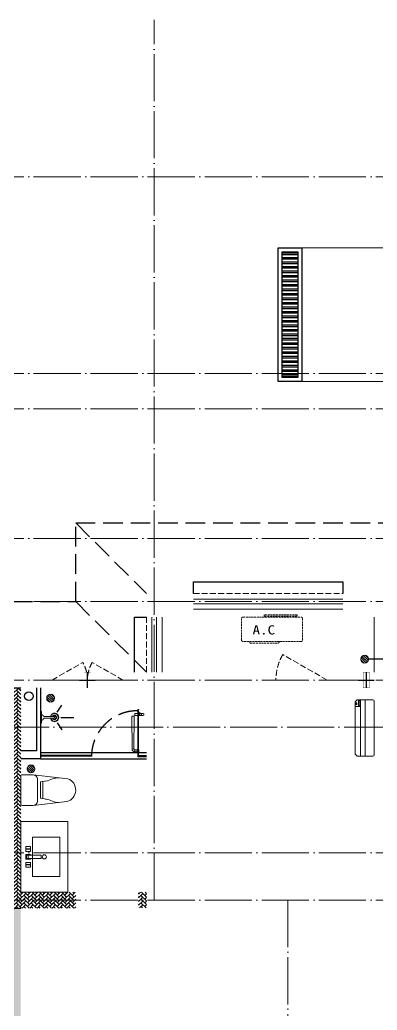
# Model space of a CAD drawing. Extents: x -518115 to 389031, y -231062 to 1628073.
# Drawn here: x 38405 to 42956, y 677557 to 690157 of the extents above; entities that cross this region are included whole.
import ezdxf

# ---------------------------------------------------------------- set-up
doc = ezdxf.new("R2010")
doc.units = 0
doc.header["$LTSCALE"] = 1000
doc.header["$MEASUREMENT"] = 0
doc.linetypes.add('DASH', pattern=[0.35, 0.25, -0.1])
doc.linetypes.add('DOTE', pattern=[2.42, 2, -0.2, 0.02, -0.2])
for name, color, linetype, lineweight in [('DOTE', 19, 'DOTE', 9), ('LVTRY', 1, 'Continuous', 13), ('STAIR', 2, 'Continuous', 18), ('WINDOW', 144, 'Continuous', 15), ('平面-栏杆', 135, 'Continuous', 15), ('平面-看线', 45, 'Continuous', 15), ('平面-空调室内机', 176, 'Continuous', 9), ('平面-空调预留孔', 173, 'Continuous', 15), ('空调', 76, 'Continuous', 13)]:
    doc.layers.add(name, color=color, linetype=linetype, lineweight=lineweight)
for name, color, linetype in [('IP-bath&kitchen-JOHNSON', 4, 'Continuous'), ('P-bath&kitchen-JOHNSON', 4, 'Continuous'), ('VPIPE-中水', 122, 'Continuous'), ('VPIPE-凝结', 150, 'Continuous'), ('保温', 6, 'Continuous'), ('卫生间', 6, 'Continuous'), ('机电标识类', 1, 'Continuous'), ('看线', 251, 'Continuous')]:
    doc.layers.add(name, color=color, linetype=linetype)
doc.styles.add('黑体', font='')
doc.styles.get('黑体').set_extended_font_data('SimHei')
pattern_1 = [(45, (-445516.58, -596748.81), (0, 47.4157523), [100.584, -33.528]), (135, (-445492.87, -596725.102), (3e-15, 47.4157523), [100.584, -33.528])]

# ---------------------------------------------------------------- blocks, each defined once
blk = doc.blocks.new('rrrrrrrrrrrra')
for p, q in [((-112, 459), (-112, 324)), ((253, 484), (-87, 484)), ((278, 324), (278, 459)), ((-112, 324), (-64, -103)), ((-59, 271), (224, 271)), ((278, 324), (228, -116)), ((-21, 232), (-34, 154)), ((191, 200), (-26, 200)), ((186, 232), (-21, 232)), ((186, 232), (199, 154))]:
    blk.add_line(p, q)
for centre, radius, start, end in [((-87, 459), 25, 90, 180), ((253, 459), 25, 0, 90), ((-59, 324), 53.3, 180, 270), ((224, 324), 53.3, 270, 0), ((-323, 210), 294, 333.5369, 351.4828), ((488, 210), 294, 188.5172, 206.4631), ((149, -3), 224, 158.5202, 180), ((16, -3), 224, 0, 21.4798), ((84, -64), 153, 195.0773, 340.1181)]:
    blk.add_arc(centre, radius, start, end)
blk = doc.blocks.new('A$C1E0F638F')
for points in [[(500, 435), (500, 85), (0, 85), (0, 435)], [(270, 30), (230, 30), (230, 195), (270, 195)], [(120, 0), (180, 0), (180, 60), (120, 60)], [(147, 55), (153, 55), (153, 5), (147, 5)], [(230, 30), (270, 30), (270, 10), (230, 10)], [(380, 0), (320, 0), (320, 60), (380, 60)], [(353, 55), (347, 55), (347, 5), (353, 5)]]:
    blk.add_lwpolyline(points, close=True)
blk.add_lwpolyline([(270, 60), (280, 60), (280, 0), (220, 0), (220, 60), (230, 60)])
blk.add_circle((250, 236), 26)
blk = doc.blocks.new('$lvtry$00000171')
for p, q in [((-74, 11), (-11, 74)), ((-70, -27), (27, 70)), ((-53, -53), (53, 53)), ((-27, -70), (70, 27)), ((11, -74), (74, -11))]:
    blk.add_line(p, q)
blk.add_circle((0, 0), 75)
blk.add_point((0, 0))
blk = doc.blocks.new('135')
blk.add_hatch(color=256).paths.add_polyline_path([(5, 2), (4, -1), (-5, 2), (-4, 5)])
for p, q in [((-6, 19), (-3, 19)), ((-3, 19), (-6, 19)), ((-6, 3), (5, -2)), ((-6, 3), (-5, 3)), ((-5, 11), (-5, 31)), ((5, 11), (-5, 11)), ((5, 10), (-5, 10)), ((-5, 3), (-4, 6)), ((-4, 6), (5, 2)), ((0, 0), (0, 39)), ((6, 19), (3, 19)), ((3, 19), (6, 19)), ((4, -1), (5, 2)), ((5, 11), (5, 32)), ((4, -1), (6, -2))]:
    blk.add_line(p, q)
for centre, radius, start, end in [((6, 16), 13.5, 151.0147, 204.8403), ((13, 4), 20.5, 163.0924, 182.0012), ((-6, 4), 1, 184.2275, 248.4661), ((-5, 22), 0.5, 335.7643, 151.0147), ((4, 18), 9.42, 155.7643, 171.9773), ((9, 15), 14.6, 166.278, 198.0953), ((14, 4), 19.5, 163.7443, 182.5269), ((-5, 3), 0.5, 181.9385, 247.2597), ((5, 22), 0.5, 29.8425, 204.574), ((-6, 17), 11.7, 10.475, 24.574), ((-6, 15), 12.4, 338.6449, 16.0476), ((29, 7), 24, 172.9439, 199.2318), ((-6, 16), 13.4, 334.9111, 29.8425), ((26, 6), 20.6, 169.1454, 199.9526), ((6, -1), 1.17, 247.4597, 19.9526), ((6, -1), 0.5, 247.4597, 19.2318)]:
    blk.add_arc(centre, radius, start, end)
blk.add_open_spline([(-5, 31), (-4, 31), (-2, 33), (1, 29), (3, 31), (5, 32)], degree=3, knots=[0, 0, 0, 0, 3.066329, 6.218313, 11.124135, 11.124135, 11.124135, 11.124135])
blk = doc.blocks.new('SDFAWERAWER')
at = {"layer": 'LVTRY', "color": 1}
for p, q in [((593941, -1242210), (593784, -1242595)), ((593965, -1242220), (593807, -1242604)), ((593941, -1242210), (593965, -1242220)), ((593988, -1242191), (593978, -1242214)), ((594007, -1242226), (593978, -1242214)), ((594017, -1242203), (593988, -1242191)), ((594016, -1242220), (594027, -1242193)), ((594016, -1242220), (594022, -1242223)), ((594026, -1242204), (594018, -1242222)), ((594018, -1242222), (594021, -1242220)), ((594025, -1242211), (594021, -1242220)), ((594023, -1242221), (594022, -1242223)), ((594022, -1242223), (594024, -1242222)), ((594023, -1242211), (594030, -1242194)), ((594024, -1242221), (594024, -1242222)), ((594025, -1242211), (594031, -1242197)), ((594027, -1242193), (594033, -1242195)), ((594030, -1242194), (594031, -1242197)), ((594032, -1242197), (594033, -1242195)), ((594033, -1242195), (594034, -1242197)), ((594034, -1242198), (594034, -1242197)), ((594047, -1242201), (594036, -1242229)), ((594036, -1242229), (594039, -1242230)), ((594037, -1242211), (594088, -1242232)), ((594039, -1242230), (594045, -1242214)), ((594039, -1242230), (594042, -1242228)), ((594042, -1242228), (594051, -1242205)), ((594050, -1242202), (594043, -1242218)), ((594047, -1242201), (594050, -1242202)), ((594050, -1242202), (594051, -1242205)), ((594057, -1242246), (594067, -1242223)), ((594028, -1242234), (594078, -1242255)), ((593784, -1242595), (593807, -1242604)), ((593803, -1242641), (593813, -1242618)), ((593803, -1242641), (593833, -1242653)), ((593813, -1242618), (593842, -1242630)), ((593842, -1242630), (593833, -1242653)), ((593834, -1242656), (593833, -1242653)), ((593845, -1242629), (593834, -1242656)), ((593836, -1242657), (593834, -1242656)), ((593848, -1242630), (593836, -1242657)), ((593845, -1242629), (593842, -1242630)), ((593848, -1242630), (593845, -1242629)), ((593847, -1242662), (593858, -1242634)), ((593847, -1242662), (593850, -1242663)), ((593850, -1242663), (593861, -1242635)), ((593852, -1242662), (593862, -1242637)), ((593858, -1242634), (593861, -1242635)), ((593861, -1242635), (593862, -1242637))]:
    blk.add_line(p, q, dxfattribs=at)
blk.add_lwpolyline([(593823, -1242717), (594046, -1242174), (594037, -1242170), (593814, -1242713)], close=True, dxfattribs=at)
blk.add_arc((594075, -1242240), 15.3, 281.7932, 33.7019, dxfattribs=at)
for centre, major_axis, start_param, end_param in [((593974, -1242224), (3.93, 9.6), 0, 1.570796), ((593817, -1242608), (13.5, 33.1), 1.570796, 3.141593), ((593817, -1242608), (3.93, 9.6), 1.570796, 3.141593)]:
    blk.add_ellipse(centre, major_axis=major_axis, ratio=1, start_param=start_param, end_param=end_param, dxfattribs=at)
at = {"layer": 'P-bath&kitchen-JOHNSON', "color": 8, "linetype": 'DASH'}
blk.add_arc((593810, -1242714), 586, 67.5369, 157.1325, dxfattribs=at)
at = {"layer": 'LVTRY', "color": 1, "xscale": -1, "rotation": 157.7329157530927}
blk.add_blockref('135', (594045, -1242162), dxfattribs=at)
blk = doc.blocks.new('A$C5DCB2F21')
at = {"layer": 'IP-bath&kitchen-JOHNSON', "color": 8}
for p, q in [((-68, -213), (-158, -275)), ((68, -213), (158, -275)), ((0, -261), (0, -425))]:
    blk.add_line(p, q, dxfattribs=at)
at = {"layer": 'IP-bath&kitchen-JOHNSON', "color": 250}
for centre, major_axis, ratio, start_param, end_param in [((0, -179), (-51, 0), 0.990052, -1.36297, 4.504563), ((0, -178), (-26.8, 0), 0.994812, -1.167677, 4.309269)]:
    blk.add_ellipse(centre, major_axis=major_axis, ratio=ratio, start_param=start_param, end_param=end_param, dxfattribs=at)
at = {"layer": 'LVTRY', "color": 1}
for p, q in [((74, 0), (-74, 0)), ((-10, -174), (-10, -49)), ((11, -174), (11, -49))]:
    blk.add_line(p, q, dxfattribs=at)
blk.add_lwpolyline([(74, 0), (74, -16), (-74, -16), (-74, 0)], dxfattribs=at)
for points in [[(-26, -31, -0.364142), (-38, -16, -0.020495)], [(-10, -49, 0.214893), (-26, -31, 7.649644)], [(11, -49, -0.21439), (26, -31, -7.649644)], [(26, -31, 0.364142), (38, -16, 0.020495)]]:
    blk.add_lwpolyline(points, format="xyb", dxfattribs=at)
blk.add_arc((0, -174), 10.5, 180, 0, dxfattribs=at)
for centre, major_axis, ratio, start_param, end_param in [((0, -181), (53.6, 0), 0.987577, 1.76809, 7.656688), ((-12, -165), (0, 1.43), 0.85, -1.570796, 4.712389), ((-12, -189), (0, 1.43), 0.85, 4.712389, 10.995574), ((12, -165), (0, 1.43), 0.85, 4.712389, 10.995574), ((12, -189), (0, 1.43), 0.85, 4.712389, 10.995574)]:
    blk.add_ellipse(centre, major_axis=major_axis, ratio=ratio, start_param=start_param, end_param=end_param, dxfattribs=at)
blk = doc.blocks.new('GDGDRGDGRD')
at = {"layer": 'IP-bath&kitchen-JOHNSON'}
for p, q in [((490533, 524228), (491883, 524228)), ((490533, 524193), (491183, 524193)), ((490533, 524183), (491183, 524183)), ((491183, 524183), (491183, 524193)), ((491883, 524183), (491783, 524183)), ((491783, 524173), (491783, 524183)), ((491883, 524173), (491783, 524173)), ((490533, 524148), (491883, 524148))]:
    blk.add_line(p, q, dxfattribs=at)
at = {"layer": 'IP-bath&kitchen-JOHNSON', "color": 8}
for points in [[(490533, 525048), (490533, 524148), (490283, 524148)], [(490483, 525048), (490483, 524248), (490283, 524248)]]:
    blk.add_lwpolyline(points, dxfattribs=at)
at = {"layer": 'LVTRY', "color": 1}
blk.add_lwpolyline([(490883, 522448), (490283, 522448), (490283, 523348), (490883, 523348)], close=True, dxfattribs=at)
at = {"layer": 'IP-bath&kitchen-JOHNSON'}
for name, p, rotation in [('A$C5DCB2F21', (490533, 524673), 90.008488524447), ('SDFAWERAWER', (-528536, 1449334), 22.25976934310711)]:
    blk.add_blockref(name, p, dxfattribs=dict(at, rotation=rotation))
at = {"layer": 'LVTRY', "xscale": -0.6666666667107826, "yscale": 0.6666666667107826}
for p in [(490663, 524918), (490413, 524018)]:
    blk.add_blockref('$lvtry$00000171', p, dxfattribs=at)
at = {"layer": 'LVTRY', "color": 1, "extrusion": (0, 0, -1), "xscale": -1, "zscale": -1, "rotation": 270}
blk.add_blockref('rrrrrrrrrrrra', (-490766, 523666), dxfattribs=at)
at = {"layer": 'LVTRY', "color": 1, "xscale": -1, "rotation": 270}
blk.add_blockref('A$C1E0F638F', (490347, 522649), dxfattribs=at)
blk = doc.blocks.new('GDFGDGRD')
at = {"layer": '保温', "linetype": 'ByBlock', "ltscale": 10}
h = blk.add_hatch(dxfattribs=at)
h.set_pattern_fill('AR-HBONE', color=251, scale=55)
h.set_pattern_definition([(45, (0, 0), (0, 47.4157523), [100.584, -33.528]), (135, (23.708, 23.708), (3e-15, 47.4157523), [100.584, -33.528])])
h.paths.add_polyline_path([(443916, 370024), (443916, 370224), (444016, 370224), (444016, 370024)])
blk = doc.blocks.new('A$C001338C2')
for p, q in [((0, 249), (0, 22)), ((845, 304), (55, 304)), ((109, 215), (109, 304)), ((900, 22), (900, 249)), ((22, 0), (878, 0))]:
    blk.add_line(p, q)
at = {"lineweight": 5}
for p, q in [((900, 215), (0, 215)), ((900, 143), (0, 143))]:
    blk.add_line(p, q, dxfattribs=at)
for points in [[(89, 226), (22, 226, -0.414214), (17, 232), (17, 243, -0.414214), (22, 249), (89, 249, -0.414214), (95, 243), (95, 232, -0.414214)], [(73, 275), (57, 275, -0.414214), (51, 281), (51, 283, -0.414214), (57, 289), (73, 289, -0.414214), (79, 283), (79, 281, -0.414214)]]:
    blk.add_lwpolyline(points, format="xyb", close=True)
for centre, radius, start, end in [((55, 249), 55, 90, 180), ((845, 249), 55, 360, 90), ((22, 22), 22, 180, 270), ((878, 22), 22, 270, 360)]:
    blk.add_arc(centre, radius, start, end)
blk = doc.blocks.new('dongkong')
blk.add_wipeout([(-603756, 210771), (-603756, 210571), (-603836, 210571), (-603836, 210771)])
at = {"layer": '机电标识类', "color": 250, "linetype": 'DASH', "ltscale": 400}
for p, q in [((-603796, 210771), (-603796, 210571)), ((-603896, 210671), (-603696, 210671))]:
    blk.add_line(p, q, dxfattribs=at)
at = {"layer": '空调', "color": 6, "linetype": 'DASH', "const_width": 2}
blk.add_lwpolyline([(-603756, 210771), (-603756, 210571), (-603836, 210571), (-603836, 210771)], close=True, dxfattribs=at)
blk = doc.blocks.new('HFHFTHFD')
at = {"layer": 'DOTE', "linetype": 'DOTE', "ltscale": 0.3}
for p, q in [((447417, 601749), (447417, 612949)), ((472617, 610949), (418617, 610949)), ((472617, 608449), (418617, 608449)), ((472617, 607999), (418617, 607999)), ((472617, 606349), (418617, 606349)), ((472617, 605549), (418617, 605549)), ((472617, 604549), (418617, 604549)), ((418617, 603949), (472617, 603949)), ((472617, 602349), (418617, 602349)), ((472617, 601749), (418617, 601749)), ((449117, 601749), (449117, 593449))]:
    blk.add_line(p, q, dxfattribs=at)
blk = doc.blocks.new('A$C718F517F')
at = {"layer": '保温', "linetype": 'ByBlock', "ltscale": 10}
h = blk.add_hatch(dxfattribs=at)
h.set_pattern_fill('AR-HBONE', color=251, scale=55)
h.set_pattern_definition(pattern_1)
edge = h.paths.add_edge_path()
edge.add_line((200, 5100), (200, 7700))
edge.add_line((200, 7700), (0, 7700))
edge.add_line((0, 7700), (0, 5100))
edge.add_line((0, 5100), (200, 5100))
h = blk.add_hatch(dxfattribs=at)
h.set_pattern_fill('AR-HBONE', color=251, scale=55)
h.set_pattern_definition(pattern_1)
edge = h.paths.add_edge_path()
edge.add_line((900, 4900), (900, 5100))
edge.add_line((900, 5100), (-700, 5100))
edge.add_line((-700, 5100), (-700, 4900))
edge.add_line((-700, 4900), (900, 4900))
at = {"layer": '保温', "linetype": 'Continuous', "ltscale": 10}
h = blk.add_hatch(dxfattribs=at)
h.set_pattern_fill('HEX', color=251, scale=10, angle=90, style=0)
h.set_pattern_definition([(90, (-503782.47, -516048.461), (-16.49778, 1e-15), [9.525, -19.05]), (210, (-503782.47, -516048.461), (8.24889, -14.2874966), [9.525, -19.05]), (150, (-503782.47, -516038.936), (-8.24889, -14.2874966), [9.525, -19.05])])
h.paths.add_polyline_path([(0, 0), (200, 0), (200, 4900), (0, 4900)])
at = {"layer": '保温', "color": 251, "linetype": 'ByBlock', "ltscale": 10}
for p, q in [((0, 7700), (200, 7700)), ((0, 4900), (200, 4900)), ((0, 0), (200, 0))]:
    blk.add_line(p, q, dxfattribs=at)
blk = doc.blocks.new('A$C148B7D8E')
at = {"layer": '卫生间', "color": 159, "linetype": 'DASH', "true_color": 0x22346e}
for p, q in [((24300, 10000), (23400, 9100)), ((24300, 9000), (23400, 8100))]:
    blk.add_line(p, q, dxfattribs=at)
blk.add_lwpolyline([(25100, 9000), (24300, 9000), (24300, 10000), (17900, 10000), (17900, 10800), (16100, 10800), (16100, 11800)], dxfattribs=at)
blk = doc.blocks.new('gsergvr')
at = {"layer": '平面-空调预留孔', "linetype": 'DASH', "ltscale": 0.1}
for p, q in [((34075, 17176), (34075, 17166)), ((34085, 17156), (34438, 17156)), ((34448, 17166), (34448, 17176))]:
    blk.add_line(p, q, dxfattribs=at)
blk.add_lwpolyline([(34679, 17515), (34260, 17515), (34260, 17500), (34679, 17500)], close=True, dxfattribs=at)
blk.add_lwpolyline([(34729, 17176), (33989, 17176, -0.414214), (33969, 17196), (33969, 17466, -0.414214), (33989, 17486), (34729, 17486, -0.414214), (34749, 17466), (34749, 17196, -0.414214)], format="xyb", close=True, dxfattribs=at)
for centre, start, end in [((34085, 17166), 180, 270), ((34438, 17166), 270, 0)]:
    blk.add_arc(centre, 10, start, end, dxfattribs=at)
at = {"layer": '平面-空调预留孔', "color": 251, "linetype": 'DASH', "ltscale": 0.1, "true_color": 0x636466, "style": '黑体', "width": 1.2}
blk.add_text('A.C', height=117, dxfattribs=at).set_placement((34111, 17265))
blk = doc.blocks.new('rtyryrtyeeretee')
at = {"layer": '平面-空调预留孔'}
blk.add_blockref('gsergvr', (635673, 326706), dxfattribs=at)
blk = doc.blocks.new('A$C787F6C08')
h = blk.add_hatch()
h.set_pattern_fill('ANSI32', color=246, scale=12, angle=135)
h.set_pattern_definition([(180, (0, 0), (-4e-15, -57.15), []), (180, (-19.05, 19.05), (-4e-15, -57.15), [])])
h.paths.add_polyline_path([(50, -1650), (250, -1650), (250, -50), (50, -50)])
at = {"color": 246}
for points in [[(0, 0), (300, 0), (300, -1700), (0, -1700)], [(50, -50), (250, -50), (250, -1650), (50, -1650)]]:
    blk.add_lwpolyline(points, close=True, dxfattribs=at)

msp = doc.modelspace()

# ---------------------------------------------------------------- linework, layer by layer
at = {"layer": 'STAIR'}
msp.add_lwpolyline([(43496.6, 687257.2), (41996.6, 687257.2), (41996.6, 685557.2), (43496.6, 685557.2)], close=True, dxfattribs=at)
at = {"layer": 'VPIPE-中水', "linetype": 'Continuous'}
msp.add_circle((38521.7, 681552.2), 55, dxfattribs=at)
at = {"layer": 'VPIPE-凝结', "ltscale": 0.1}
msp.add_line((43226.6, 682022.7), (42846.6, 682022.7), dxfattribs=at)
at = {"layer": 'WINDOW', "color": 250, "linetype": 'DASH', "ltscale": 0.3}
msp.add_lwpolyline([(42316.6, 681757.2), (41753.4, 682081.8, 0.1314846), (41666.6, 681757.2)], format="xyb", dxfattribs=at)
at = {"layer": '平面-栏杆'}
for points in [[(42516.6, 682787.2), (40616.6, 682787.5)], [(42516.6, 682727.2), (40616.6, 682727.5)], [(40086.9, 682557.2), (40086.6, 681857.2)], [(40146.9, 682557.2), (40146.6, 681857.2)]]:
    msp.add_lwpolyline(points, dxfattribs=at)
at = {"layer": '平面-看线', "linetype": 'DASH', "ltscale": 0.3}
msp.add_line((40016.6, 681857.2), (40016.9, 682557.2), dxfattribs=at)
msp.add_lwpolyline([(40616.6, 682857.2), (42516.6, 682857.2)], dxfattribs=at)
at = {"layer": '平面-看线'}
for points in [[(40216.9, 682557.2), (40216.6, 681857.2)], [(40616.6, 682657.2), (42516.6, 682657.2)]]:
    msp.add_lwpolyline(points, dxfattribs=at)
at = {"layer": '看线', "color": 202, "ltscale": 0.5}
for points in [[(40616.6, 682857.2), (40616.6, 683007.2), (42516.6, 683007.2), (42516.6, 682857.2)], [(39866.9, 681857.2), (39866.9, 682557.2), (40016.9, 682557.2)]]:
    msp.add_lwpolyline(points, dxfattribs=at)

# ---------------------------------------------------------------- block references
for name, p in [('A$C787F6C08', (41696.6, 687257.2)), ('rtyryrtyeeretee', (-628415.5, 338366.1)), ('GDGDRGDGRD', (-451865.9, 156608.7))]:
    msp.add_blockref(name, p)
at = {"xscale": -1}
msp.add_blockref('GDFGDGRD', (483933.2, 308833.4), dxfattribs=at)
at = {"layer": 'LVTRY', "xscale": 0.6666666667107825, "yscale": 0.6666666667107825, "rotation": 269.9999999939778}
msp.add_blockref('$lvtry$00000171', (42796.6, 682022.7), dxfattribs=at)
at = {"layer": '平面-空调预留孔', "xscale": -0.8000000000465648, "yscale": 0.8000000000465648, "zscale": 0.8000000000465646, "rotation": 89.99999976656984}
msp.add_blockref('A$C001338C2', (42916.6, 681507.4), dxfattribs=at)

# ---------------------------------------------------------------- next in the draw order: block references
at = {"layer": '平面-空调室内机', "ltscale": 0.3, "xscale": -1, "rotation": 180}
msp.add_blockref('dongkong', (643062.6, 892428.1), dxfattribs=at)

# ---------------------------------------------------------------- next in the draw order: linework, layer by layer
at = {"layer": 'WINDOW', "color": 250, "linetype": 'DASH', "ltscale": 0.3}
for points in [[(38816.7, 681757.2), (39206.4, 681982.1, -0.1316053), (39266.7, 681757.2)], [(39716.7, 681757.2), (39326.9, 681982.1, 0.1316053), (39266.7, 681757.2)]]:
    msp.add_lwpolyline(points, format="xyb", dxfattribs=at)

# ---------------------------------------------------------------- next in the draw order: block references
for name, p in [('HFHFTHFD', (-407300, 77208.4)), ('A$C718F517F', (38216.6, 673957.2))]:
    msp.add_blockref(name, p)
at = {"xscale": -1}
msp.add_blockref('A$C148B7D8E', (63416.6, 673757.2), dxfattribs=at)

# ---------------------------------------------------------------- next in the draw order: block references
at = {"layer": '平面-空调室内机', "ltscale": 0.3}
msp.add_blockref('dongkong', (646612.8, 471086.5), dxfattribs=at)

# ---------------------------------------------------------------- next in the draw order: linework, layer by layer
at = {"layer": '平面-看线'}
msp.add_line((42916.3, 681857.2), (42916.6, 682557.2), dxfattribs=at)

doc.saveas('drawing.dxf')
